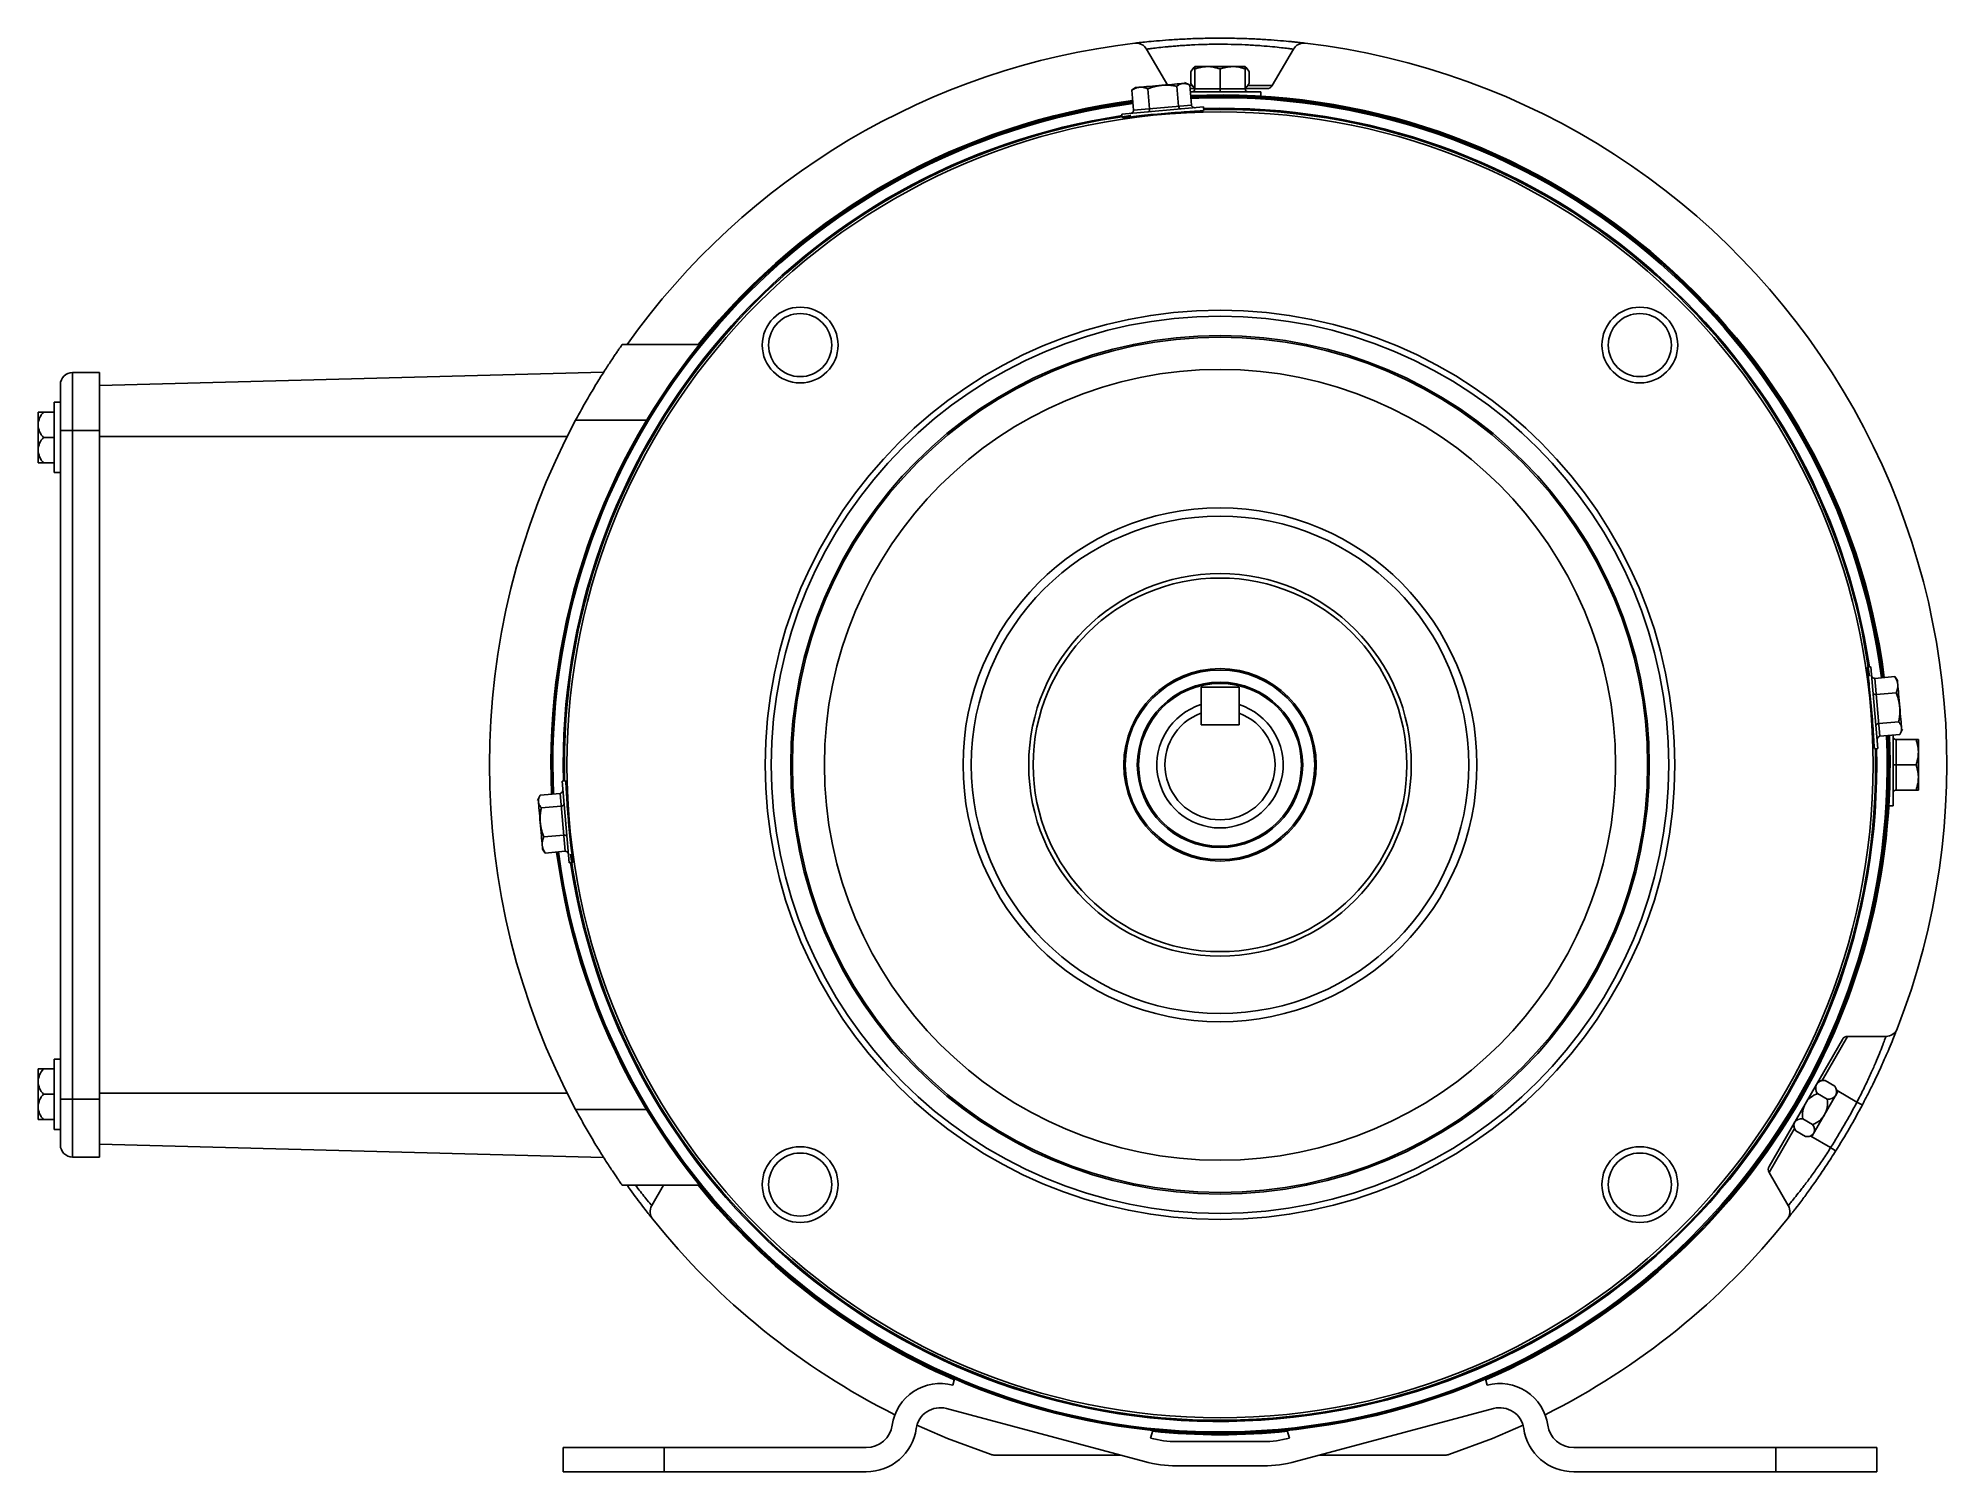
# Paper-space layout '_Right' of a CAD drawing. Header units: inches. Extents: x -5.85 to 3.6, y -3.5 to 3.6.
import ezdxf

# ---------------------------------------------------------------- set-up
doc = ezdxf.new("R2010")
doc.units = ezdxf.units.IN
doc.header["$MEASUREMENT"] = 0

psp = doc.layouts.new('_Right')

# ---------------------------------------------------------------- linework, layer by layer
at = {"color": 7, "linetype": 'Continuous', "lineweight": 25}
for p, q in [((-0.2587, 3.361), (-0.3629, 3.5415)), ((0.3629, 3.5415), (0.2587, 3.361)), ((-0.1443, 3.429), (-0.142, 3.433)), ((-0.1443, 3.429), (-0.1443, 3.373)), ((-0.125, 3.444), (-0.125, 3.3451)), ((0, 3.444), (0, 3.3451)), ((0.125, 3.444), (0.125, 3.3451)), ((0.1443, 3.429), (0.1443, 3.373)), ((-0.4181, 3.3517), (-0.4371, 3.3384)), ((-0.4367, 3.3385), (-0.4322, 3.3405)), ((-0.4367, 3.3385), (-0.428, 3.24)), ((-0.3567, 3.3455), (-0.3481, 3.247)), ((-0.2133, 3.358), (-0.2046, 3.2596)), ((-0.154, 3.3658), (-0.1763, 3.3761)), ((-0.1411, 3.2651), (-0.1497, 3.3636)), ((-0.1482, 3.346), (-0.125, 3.346)), ((-0.1468, 3.3301), (0.2028, 3.3301)), ((-0.1443, 3.373), (-0.142, 3.369)), ((-0.125, 3.3451), (0.125, 3.3451)), ((0.125, 3.346), (0.2327, 3.346)), ((0.2028, 3.3088), (0.2028, 3.3301)), ((-0.4853, 3.22), (-0.0812, 3.2553)), ((-0.4853, 3.22), (-0.4838, 3.2027)), ((-0.428, 3.24), (-0.1411, 3.2651)), ((-0.0797, 3.238), (-0.0812, 3.2553)), ((-2.9576, 2.08), (-2.5749, 2.08)), ((-5.677, 1.941), (-5.677, -1.941)), ((-5.544, 1.941), (-5.677, 1.941)), ((-3.0493, 1.9428), (-5.544, 1.8775)), ((-5.544, -1.941), (-5.544, 1.941)), ((-5.737, -1.881), (-5.737, 1.881)), ((-5.847, 1.495), (-5.847, 1.745)), ((-5.847, 1.745), (-5.768, 1.745)), ((-5.737, 1.794), (-5.768, 1.794)), ((-5.768, 1.794), (-5.768, 1.446)), ((-5.82, 1.62), (-5.768, 1.62)), ((-5.544, 1.655), (-5.737, 1.655)), ((-3.2296, 1.625), (-5.544, 1.625)), ((-5.847, 1.495), (-5.768, 1.495)), ((-5.768, 1.446), (-5.737, 1.446)), ((3.22, 0.4853), (3.2027, 0.4838)), ((3.22, 0.4853), (3.2553, 0.0812)), ((0.094, 0.3851), (-0.094, 0.3851)), ((-0.094, 0.3851), (-0.094, 0.1971)), ((0.094, 0.1971), (0.094, 0.3851)), ((3.3385, 0.4367), (3.24, 0.428)), ((3.24, 0.428), (3.2651, 0.1411)), ((3.3517, 0.4181), (3.3384, 0.4371)), ((3.3385, 0.4367), (3.3405, 0.4322)), ((3.3455, 0.3567), (3.247, 0.3481)), ((-0.094, 0.1971), (0.094, 0.1971)), ((3.358, 0.2133), (3.2596, 0.2046)), ((3.2651, 0.1411), (3.3636, 0.1497)), ((3.3101, 0), (3.3069, 0.1447)), ((3.3301, 0.1468), (3.3301, -0.2028)), ((3.3451, 0.125), (3.3451, -0.125)), ((3.444, 0.125), (3.3451, 0.125)), ((3.3658, 0.154), (3.3761, 0.1763)), ((3.238, 0.0797), (3.2553, 0.0812)), ((-3.2379, -0.0797), (-3.2553, -0.0812)), ((-3.22, -0.4853), (-3.2553, -0.0812)), ((3.444, 0), (3.3451, 0)), ((-3.3658, -0.154), (-3.3761, -0.1763)), ((-3.2651, -0.1411), (-3.3636, -0.1497)), ((-3.24, -0.428), (-3.2651, -0.1411)), ((3.444, -0.125), (3.3451, -0.125)), ((-3.358, -0.2133), (-3.2596, -0.2046)), ((3.3089, -0.2028), (3.3301, -0.2028)), ((-3.3455, -0.3567), (-3.247, -0.3481)), ((-3.3517, -0.4181), (-3.3384, -0.4371)), ((-3.3385, -0.4367), (-3.3405, -0.4322)), ((-3.3385, -0.4367), (-3.24, -0.428)), ((-3.22, -0.4853), (-3.2026, -0.4838)), ((2.7164, -1.9871), (3.0791, -1.3589)), ((3.2946, -1.3439), (3.105, -1.3439)), ((-5.847, -1.755), (-5.847, -1.505)), ((-5.847, -1.505), (-5.768, -1.505)), ((-5.737, -1.456), (-5.768, -1.456)), ((-5.768, -1.456), (-5.768, -1.804)), ((2.9932, -1.5615), (2.9886, -1.5615)), ((3.0418, -1.5896), (2.9932, -1.5615)), ((3.0418, -1.5896), (3.0441, -1.5936)), ((-5.82, -1.63), (-5.768, -1.63)), ((-5.544, -1.655), (-5.737, -1.655)), ((-3.2296, -1.625), (-5.544, -1.625)), ((2.9305, -1.8363), (3.0555, -1.6197)), ((3.0038, -1.6553), (2.9553, -1.6272)), ((-5.847, -1.755), (-5.768, -1.755)), ((2.9317, -1.7802), (2.8832, -1.7522)), ((-5.768, -1.804), (-5.737, -1.804)), ((-3.0493, -1.9428), (-5.544, -1.8775)), ((2.8975, -1.8395), (2.849, -1.8114)), ((-5.544, -1.941), (-5.677, -1.941)), ((2.7164, -2.0171), (2.8111, -2.1812)), ((-2.5749, -2.08), (-2.9576, -2.08)), ((-2.7527, -2.08), (-2.8111, -2.1812)), ((-1.3136, -3.0383), (-1.3221, -3.0697)), ((1.3136, -3.0383), (1.3221, -3.0697)), ((-1.353, -3.1853), (-0.3743, -3.4475)), ((1.353, -3.1853), (0.3743, -3.4475)), ((-0.333, -3.2933), (-0.3434, -3.332)), ((0.333, -3.2933), (0.3434, -3.332)), ((-3.25, -3.379), (-1.75, -3.379)), ((-3.25, -3.4986), (-3.25, -3.379)), ((-2.75, -3.379), (-2.75, -3.4986)), ((0.2139, -3.349), (-0.2139, -3.349)), ((3.25, -3.379), (1.75, -3.379)), ((2.75, -3.4986), (2.75, -3.379)), ((3.25, -3.379), (3.25, -3.4986)), ((-0.4923, -3.4159), (-1.1138, -3.4159)), ((0.2139, -3.4686), (-0.2139, -3.4686)), ((1.1138, -3.4159), (0.4923, -3.4159)), ((-3.25, -3.4986), (-1.75, -3.4986)), ((3.25, -3.4986), (1.75, -3.4986))]:
    psp.add_line(p, q, dxfattribs=at)
at = {"color": 8, "linetype": 'Continuous', "lineweight": 25}
for p, q in [((-0.1495, 3.361), (-0.1367, 3.361)), ((0.1367, 3.361), (0.2587, 3.361)), ((-2.8372, 1.705), (-3.1882, 1.705)), ((-3.3036, -0.1445), (-3.3068, 0)), ((-3.298, -0.144), (-3.3011, 0)), ((-3.2482, -0.0806), (-3.2492, 0)), ((-3.2426, -0.0801), (-3.2436, 0)), ((3.105, -1.3439), (2.9791, -1.5621)), ((2.9627, -1.5604), (2.9679, -1.5634)), ((3.1511, -1.6692), (3.0528, -1.6124)), ((-3.1882, -1.705), (-2.8372, -1.705)), ((2.8327, -1.7856), (2.8379, -1.7886)), ((2.8423, -1.7989), (2.7164, -2.0171)), ((3.0211, -1.8943), (2.9228, -1.8376))]:
    psp.add_line(p, q, dxfattribs=at)
at = {"color": 7, "linetype": 'Continuous', "lineweight": 25, "flags": 128}
for points in [[(-1.4995, -3.2683), (-1.3482, -3.3336), (-1.1327, -3.4128)], [(1.1327, -3.4128), (1.3482, -3.3336), (1.4995, -3.2683)]]:
    psp.add_lwpolyline(points, dxfattribs=at)
at = {"color": 7, "linetype": 'Continuous', "lineweight": 25}
for centre, radius in [((0, 0), 3.2312), ((-2.0771, 2.0771), 0.1875), ((0, 0), 2.25), ((-2.0771, 2.0771), 0.1562), ((0, 0), 2.22), ((2.0771, 2.0771), 0.1875), ((2.0771, 2.0771), 0.1562), ((0, 0), 2.1238), ((0, 0), 2.1158), ((0, 0), 1.9571), ((0, 0), 1.2714), ((0, 0), 1.2307), ((0, 0), 0.9465), ((0, 0), 0.9245), ((0, 0), 0.476), ((0, 0), 0.469), ((0, 0), 0.409), ((0, 0), 0.4024), ((-2.0771, -2.0771), 0.1875), ((-2.0771, -2.0771), 0.1562), ((2.0771, -2.0771), 0.1875), ((2.0771, -2.0771), 0.1562)]:
    psp.add_circle(centre, radius, dxfattribs=at)
for centre, radius, start, end in [((0, 0), 3.5959, 96.73732, 144.65935), ((-0.4148, 3.5115), 0.06, 30, 96.73732), ((0.4148, 3.5115), 0.06, 83.26268, 150), ((0, 0), 3.5959, 338.70886, 83.26268), ((-0.0895, 3.3984), 0.0627, 124.50454, 150.76152), ((0, 3.346), 0.1665, 138.65222, 148.4925), ((0, 3.346), 0.1665, 31.5075, 41.34778), ((0.0916, 3.4032), 0.0586, 26.14901, 55.28444), ((0, 0), 3.315, 7.4901, 92.5099), ((0, 0), 3.3101, 7.49379, 92.50621), ((-0.0896, 3.4036), 0.0627, 209.23088, 235.59081), ((0, 3.456), 0.1665, 211.5075, 221.34778), ((0.0917, 3.3988), 0.0586, 304.66209, 333.85605), ((0, 3.456), 0.1665, 318.65222, 328.4925), ((0.2327, 3.376), 0.03, 270, 330), ((0, 0), 3.3101, 97.49379, 182.50621), ((0, 0), 3.315, 97.4901, 141.13769), ((-5.677, 1.881), 0.06, 90, 180), ((-5.7587, 1.6814), 0.0883, 133.9815, 179.31463), ((0.0051, 0), 3.62, 151.90113, 208.09887), ((-5.7587, 1.6836), 0.0883, 180.68537, 226.0185), ((-5.7587, 1.5564), 0.0883, 133.9815, 179.31463), ((-5.7587, 1.5586), 0.0883, 180.68537, 226.0185), ((0, 0), 0.3124, 107.51289, 72.48711), ((0, 0), 0.2724, 110.18866, 69.81134), ((0, 0), 3.315, 293.36962, 2.5099), ((0, 0), 3.3101, 187.49379, 0), ((3.2946, -1.2839), 0.06, 270, 338.70886), ((3.105, -1.3739), 0.03, 90, 150), ((-5.7587, -1.5686), 0.0883, 133.9815, 179.31463), ((-5.7587, -1.5664), 0.0883, 180.68537, 226.0185), ((2.9943, -1.6002), 0.0475, 156.09095, 214.76731), ((2.9893, -1.6089), 0.0475, 85.23269, 143.90905), ((2.993, -1.728), 0.1665, 91.5075, 101.34778), ((3.0027, -1.6167), 0.0475, 336.09095, 34.76731), ((2.8977, -1.673), 0.1665, 18.65222, 28.4925), ((-5.7587, -1.6936), 0.0883, 133.9815, 179.31463), ((-5.7587, -1.6914), 0.0883, 180.68537, 226.0185), ((2.9911, -1.7312), 0.1099, 150.00169, 191.01656), ((2.9911, -1.7312), 0.1099, 108.98344, 149.99831), ((2.8959, -1.6763), 0.1099, 330.00169, 11.01656), ((3.0078, -1.6079), 0.0475, 265.23269, 323.90905), ((0.026, -0.015), 3.5359, 327.893, 332.107), ((0, 0), 3.5959, 327.893, 332.107), ((3.281, -1.4347), 0.268, 240.99869, 247.42361), ((2.993, -1.728), 0.1665, 198.65222, 208.4925), ((2.8827, -1.7845), 0.0432, 157.96928, 218.56558), ((2.8767, -1.7949), 0.0432, 81.43442, 142.03072), ((2.8959, -1.6763), 0.1099, 288.98344, 329.99831), ((2.8979, -1.8071), 0.0432, 337.96928, 38.56558), ((-5.677, -1.881), 0.06, 180, 270), ((2.9039, -1.7968), 0.0432, 261.43442, 322.03072), ((2.8977, -1.673), 0.1665, 271.5075, 281.34778), ((2.883, -2.1241), 0.268, 52.57639, 59.00131), ((2.7424, -2.0021), 0.03, 150, 210), ((0, 0), 3.315, 218.86231, 246.63038), ((-2.7592, -2.2112), 0.06, 150, 218.70886), ((0, 0), 3.5959, 218.70886, 243.43479), ((0, 0), 3.5959, 296.56521, 321.29114), ((2.7592, -2.2112), 0.06, 321.29114, 30), ((-1.3841, -3.3012), 0.2396, 75, 171.88876), ((1.3841, -3.3012), 0.2396, 8.11124, 105), ((-1.3841, -3.3012), 0.12, 75, 171.88876), ((1.3841, -3.3012), 0.12, 8.11124, 105), ((-1.75, -3.249), 0.13, 270, 351.88876), ((-1.75, -3.249), 0.2496, 270, 351.88876), ((0, 0), 3.315, 264.21267, 275.78733), ((1.75, -3.249), 0.2496, 188.11124, 270), ((1.75, -3.249), 0.13, 188.11124, 270), ((-0.2139, -2.849), 0.5, 255, 270), ((0.2139, -2.849), 0.5, 270, 285), ((-1.1138, -3.3559), 0.06, 251.63953, 270), ((-0.2139, -2.849), 0.6196, 255, 270), ((0.2139, -2.849), 0.6196, 270, 285), ((1.1138, -3.3559), 0.06, 270, 288.36047)]:
    psp.add_arc(centre, radius, start, end, dxfattribs=at)
at = {"color": 8, "linetype": 'Continuous', "lineweight": 25}
for radius, start, end in [(3.3068, 7.49629, 92.50371), (3.3068, 97.49629, 180), (3.3011, 97.50056, 180), (3.2492, 98.57902, 180), (3.2436, 97.82773, 180), (3.3011, 7.50056, 92.49944), (3.2492, 8.57902, 91.42098), (3.2436, 7.76919, 91.41475), (3.3068, 187.49629, 2.50371), (3.3011, 187.50056, 2.49944), (3.2436, 187.82673, 1.41475), (3.2492, 188.57902, 1.42098)]:
    psp.add_arc((0, 0), radius, start, end, dxfattribs=at)
at = {"color": 7, "linetype": 'Continuous', "lineweight": 25}
for points, knots in [([(-0.4219, 3.5711), (-0.4219, 3.5711), (-0.4192, 3.5714), (-0.4112, 3.5723), (-0.408, 3.5727), (-0.4, 3.5736), (-0.3954, 3.5741), (-0.3797, 3.5758), (-0.3669, 3.5772), (-0.3366, 3.5801), (-0.3189, 3.5818), (-0.2802, 3.585), (-0.259, 3.5866), (-0.2245, 3.5889), (-0.2125, 3.5896), (-0.1881, 3.591), (-0.1756, 3.5916), (-0.1374, 3.5934), (-0.1108, 3.5943), (-0.0558, 3.5956), (-0.0282, 3.5959), (0.0135, 3.5959), (0.0274, 3.5958), (0.0552, 3.5955), (0.0692, 3.5953), (0.1101, 3.5943), (0.1366, 3.5934), (0.1751, 3.5917), (0.1878, 3.591), (0.2122, 3.5897), (0.2241, 3.5889), (0.2584, 3.5867), (0.2797, 3.5851), (0.3189, 3.5818), (0.3362, 3.5802), (0.359, 3.5779), (0.366, 3.5772), (0.3789, 3.5759), (0.3849, 3.5753), (0.4005, 3.5735), (0.4084, 3.5726), (0.4191, 3.5714), (0.4219, 3.5711), (0.4219, 3.5711)], [0, 0, 0, 0, 0.0625, 0.0625, 0.09375, 0.09375, 0.125, 0.125, 0.1875, 0.1875, 0.25, 0.25, 0.3125, 0.3125, 0.34375, 0.34375, 0.375, 0.375, 0.4375, 0.4375, 0.5, 0.5, 0.53125, 0.53125, 0.5625, 0.5625, 0.625, 0.625, 0.65625, 0.65625, 0.6875, 0.6875, 0.75, 0.75, 0.8125, 0.8125, 0.84375, 0.84375, 0.875, 0.875, 0.9375, 0.9375, 1, 1, 1, 1]), ([(0.3629, 3.5415), (0.3629, 3.5415), (0.3606, 3.5418), (0.3539, 3.5427), (0.3511, 3.5431), (0.3444, 3.5439), (0.3405, 3.5444), (0.3272, 3.5461), (0.3164, 3.5474), (0.2906, 3.5503), (0.2756, 3.5519), (0.2425, 3.5551), (0.2244, 3.5567), (0.1947, 3.559), (0.1844, 3.5597), (0.1633, 3.561), (0.1525, 3.5617), (0.1195, 3.5634), (0.0965, 3.5643), (0.0486, 3.5656), (0.0246, 3.5659), (-0.0116, 3.5659), (-0.0237, 3.5658), (-0.0479, 3.5655), (-0.06, 3.5653), (-0.0956, 3.5643), (-0.1186, 3.5634), (-0.1519, 3.5617), (-0.1629, 3.5611), (-0.184, 3.5597), (-0.1942, 3.559), (-0.2139, 3.5575), (-0.2234, 3.5567), (-0.2416, 3.5552), (-0.2505, 3.5544), (-0.2755, 3.552), (-0.2903, 3.5504), (-0.3161, 3.5475), (-0.3272, 3.5461), (-0.3449, 3.5439), (-0.3515, 3.543), (-0.3583, 3.5421), (-0.36, 3.5419), (-0.3623, 3.5416), (-0.3629, 3.5415), (-0.3629, 3.5415)], [0, 0, 0, 0, 0.0625, 0.0625, 0.09375, 0.09375, 0.125, 0.125, 0.1875, 0.1875, 0.25, 0.25, 0.3125, 0.3125, 0.34375, 0.34375, 0.375, 0.375, 0.4375, 0.4375, 0.5, 0.5, 0.53125, 0.53125, 0.5625, 0.5625, 0.625, 0.625, 0.65625, 0.65625, 0.6875, 0.6875, 0.71875, 0.71875, 0.75, 0.75, 0.8125, 0.8125, 0.875, 0.875, 0.9375, 0.9375, 0.96875, 0.96875, 1, 1, 1, 1]), ([(-0.0625, 3.4551), (-0.065, 3.4551), (-0.0701, 3.455), (-0.0777, 3.4545), (-0.0855, 3.4536), (-0.0958, 3.4519), (-0.1091, 3.449), (-0.1196, 3.4457), (-0.125, 3.444)], [0, 0, 0, 0, 0.11917, 0.239736, 0.361885, 0.4858, 0.734292, 1, 1, 1, 1]), ([(-0.125, 3.444), (-0.125, 3.4449), (-0.125, 3.4466), (-0.125, 3.4489), (-0.125, 3.4508), (-0.125, 3.4529), (-0.125, 3.4547), (-0.125, 3.455), (-0.125, 3.4551)], [0, 0, 0, 0, 0.135032, 0.265717, 0.392175, 0.514535, 0.760293, 1, 1, 1, 1]), ([(-0.125, 3.4551), (-0.125, 3.4551), (-0.1192, 3.4551), (-0.0973, 3.4551), (-0.0814, 3.4551), (-0.0625, 3.4551)], [0, 0, 0, 0, 0.5, 0.5, 1, 1, 1, 1]), ([(0, 3.444), (-0.0027, 3.4449), (-0.0082, 3.4466), (-0.0162, 3.4489), (-0.0241, 3.4508), (-0.0344, 3.4528), (-0.0471, 3.4547), (-0.0574, 3.455), (-0.0625, 3.4551)], [0, 0, 0, 0, 0.134916, 0.265485, 0.391827, 0.514071, 0.760071, 1, 1, 1, 1]), ([(-0.0625, 3.4551), (-0.0436, 3.4551), (-0.0218, 3.4551), (0.0218, 3.4551), (0.0436, 3.4551), (0.0625, 3.4551)], [0, 0, 0, 0, 0.5, 0.5, 1, 1, 1, 1]), ([(0.0625, 3.4551), (0.06, 3.4551), (0.0549, 3.455), (0.0473, 3.4545), (0.0396, 3.4536), (0.0292, 3.4519), (0.0159, 3.449), (0.0054, 3.4457), (0, 3.444)], [0, 0, 0, 0, 0.1191638, 0.2397227, 0.3618656, 0.4857743, 0.7342655, 1, 1, 1, 1]), ([(0.125, 3.444), (0.1222, 3.4449), (0.1168, 3.4466), (0.1088, 3.4489), (0.1009, 3.4508), (0.0906, 3.4529), (0.0778, 3.4547), (0.0676, 3.455), (0.0625, 3.4551)], [0, 0, 0, 0, 0.135068, 0.265787, 0.392274, 0.514662, 0.760355, 1, 1, 1, 1]), ([(0.0625, 3.4551), (0.0814, 3.4551), (0.0973, 3.4551), (0.1192, 3.4551), (0.125, 3.4551), (0.125, 3.4551)], [0, 0, 0, 0, 0.5, 0.5, 1, 1, 1, 1]), ([(0.125, 3.4551), (0.125, 3.4551), (0.125, 3.455), (0.125, 3.4545), (0.125, 3.4536), (0.125, 3.4519), (0.125, 3.449), (0.125, 3.4457), (0.125, 3.444)], [0, 0, 0, 0, 0.119134, 0.239661, 0.361771, 0.485644, 0.734213, 1, 1, 1, 1]), ([(-0.3977, 3.3531), (-0.3993, 3.3529), (-0.4025, 3.3526), (-0.4074, 3.3516), (-0.4122, 3.3503), (-0.4187, 3.348), (-0.4269, 3.3444), (-0.4333, 3.3405), (-0.4367, 3.3385)], [0, 0, 0, 0, 0.11917, 0.239736, 0.361885, 0.4858, 0.734292, 1, 1, 1, 1]), ([(-0.3977, 3.3531), (-0.4029, 3.3526), (-0.4133, 3.3517), (-0.4193, 3.3512), (-0.4181, 3.3513), (-0.4179, 3.3513)], [0, 0, 0, 0, 0.444117, 0.888235, 1, 1, 1, 1]), ([(-0.3977, 3.3531), (-0.3856, 3.3542), (-0.3687, 3.3556), (-0.3297, 3.359), (-0.3077, 3.361), (-0.286, 3.3629)], [0, 0, 0, 0, 0.5, 0.5, 1, 1, 1, 1]), ([(-0.3567, 3.3455), (-0.3586, 3.3462), (-0.3622, 3.3476), (-0.3675, 3.3494), (-0.3727, 3.3509), (-0.3795, 3.3524), (-0.3878, 3.3535), (-0.3944, 3.3532), (-0.3977, 3.3531)], [0, 0, 0, 0, 0.1349157, 0.2654853, 0.3918269, 0.5140709, 0.7600707, 1, 1, 1, 1]), ([(-0.286, 3.3629), (-0.2889, 3.3626), (-0.2947, 3.362), (-0.3034, 3.3607), (-0.3122, 3.359), (-0.3239, 3.3563), (-0.3389, 3.3521), (-0.3507, 3.3477), (-0.3567, 3.3455)], [0, 0, 0, 0, 0.119164, 0.239723, 0.361866, 0.485774, 0.734265, 1, 1, 1, 1]), ([(-0.286, 3.3629), (-0.2643, 3.3648), (-0.243, 3.3666), (-0.2069, 3.3698), (-0.1921, 3.3711), (-0.1825, 3.3719)], [0, 0, 0, 0, 0.5, 0.5, 1, 1, 1, 1]), ([(-0.2133, 3.358), (-0.2165, 3.3586), (-0.2229, 3.3598), (-0.2323, 3.3613), (-0.2415, 3.3624), (-0.2535, 3.3634), (-0.2683, 3.364), (-0.2801, 3.3632), (-0.286, 3.3629)], [0, 0, 0, 0, 0.135068, 0.265787, 0.392274, 0.514662, 0.760355, 1, 1, 1, 1]), ([(-0.1825, 3.3719), (-0.1837, 3.3718), (-0.1863, 3.3715), (-0.1901, 3.3706), (-0.194, 3.3694), (-0.1991, 3.3672), (-0.2056, 3.3637), (-0.2107, 3.36), (-0.2133, 3.358)], [0, 0, 0, 0, 0.119134, 0.239661, 0.361771, 0.485644, 0.734213, 1, 1, 1, 1]), ([(-0.1497, 3.3636), (-0.1512, 3.3644), (-0.1541, 3.3659), (-0.1584, 3.3677), (-0.1625, 3.3693), (-0.168, 3.3709), (-0.1746, 3.3722), (-0.1799, 3.372), (-0.1825, 3.3719)], [0, 0, 0, 0, 0.135032, 0.265717, 0.392175, 0.514535, 0.760293, 1, 1, 1, 1]), ([(-0.125, 3.3451), (-0.125, 3.3444), (-0.1251, 3.343), (-0.1256, 3.3408), (-0.1264, 3.3387), (-0.1275, 3.3367), (-0.1291, 3.3348), (-0.1312, 3.3329), (-0.1337, 3.3314), (-0.1367, 3.3304), (-0.1388, 3.3302), (-0.14, 3.3301)], [0, 0, 0, 0, 0.084477, 0.171274, 0.260945, 0.353994, 0.45087, 0.574655, 0.714328, 0.833072, 1, 1, 1, 1]), ([(0, 3.3451), (0, 3.3444), (0, 3.343), (0, 3.3408), (0, 3.3387), (0, 3.3367), (0, 3.3348), (0, 3.3329), (0, 3.3314), (0, 3.3304), (0, 3.3302), (0, 3.3301)], [0, 0, 0, 0, 0.084477, 0.171274, 0.260945, 0.353994, 0.45087, 0.574655, 0.714328, 0.833072, 1, 1, 1, 1]), ([(0.125, 3.3451), (0.125, 3.3444), (0.1251, 3.343), (0.1256, 3.3408), (0.1264, 3.3387), (0.1275, 3.3367), (0.1291, 3.3348), (0.1312, 3.3329), (0.1337, 3.3314), (0.1367, 3.3304), (0.1388, 3.3302), (0.14, 3.3301)], [0, 0, 0, 0, 0.0844767, 0.1712737, 0.260945, 0.3539937, 0.4508699, 0.574655, 0.7143281, 0.8330716, 1, 1, 1, 1]), ([(-0.0815, 3.2378), (-0.0822, 3.2375), (-0.0837, 3.2367), (-0.113, 3.2349), (-0.1609, 3.2321), (-0.2232, 3.2279), (-0.2918, 3.2223), (-0.3592, 3.2157), (-0.4181, 3.2091), (-0.4605, 3.2042), (-0.4829, 3.2018), (-0.4814, 3.2026), (-0.481, 3.2029)], [0, 0, 0, 0, 0.086065, 0.19324, 0.300492, 0.407882, 0.515253, 0.622528, 0.72982, 0.83721, 0.944578, 1, 1, 1, 1]), ([(-0.428, 3.24), (-0.428, 3.2393), (-0.428, 3.2379), (-0.4283, 3.2357), (-0.4291, 3.2335), (-0.4302, 3.2314), (-0.4318, 3.2293), (-0.434, 3.2272), (-0.4368, 3.2255), (-0.4402, 3.2241), (-0.4426, 3.2238), (-0.444, 3.2236)], [0, 0, 0, 0, 0.084477, 0.171274, 0.260945, 0.353994, 0.45087, 0.574655, 0.714328, 0.833072, 1, 1, 1, 1]), ([(-0.3481, 3.247), (-0.3481, 3.2463), (-0.348, 3.2449), (-0.348, 3.2427), (-0.3483, 3.2406), (-0.3487, 3.2385), (-0.3493, 3.2365), (-0.3502, 3.2345), (-0.3513, 3.233), (-0.3528, 3.2318), (-0.3538, 3.2315), (-0.3544, 3.2314)], [0, 0, 0, 0, 0.0844767, 0.1712737, 0.260945, 0.3539937, 0.4508699, 0.574655, 0.7143281, 0.8330716, 1, 1, 1, 1]), ([(-0.2046, 3.2596), (-0.2046, 3.2589), (-0.2044, 3.2574), (-0.2039, 3.2553), (-0.2032, 3.2533), (-0.2023, 3.2513), (-0.2012, 3.2495), (-0.1996, 3.2477), (-0.1979, 3.2464), (-0.1959, 3.2455), (-0.1945, 3.2455), (-0.1938, 3.2455)], [0, 0, 0, 0, 0.084477, 0.171274, 0.260945, 0.353994, 0.45087, 0.574655, 0.714328, 0.833072, 1, 1, 1, 1]), ([(-0.1226, 3.2517), (-0.1235, 3.2516), (-0.1253, 3.2516), (-0.1277, 3.2519), (-0.1303, 3.2525), (-0.1329, 3.2535), (-0.136, 3.2555), (-0.1385, 3.2581), (-0.1405, 3.2615), (-0.1409, 3.2639), (-0.1411, 3.2651)], [0, 0, 0, 0, 0.11681, 0.212178, 0.286099, 0.425812, 0.549727, 0.708818, 0.858132, 1, 1, 1, 1]), ([(-2.9576, 2.08), (-2.9576, 2.08), (-2.9596, 2.0771), (-2.9654, 2.0688), (-2.9679, 2.0653), (-2.9735, 2.0572), (-2.9768, 2.0525), (-2.9839, 2.042), (-2.9879, 2.0362), (-2.9964, 2.0236), (-3.0011, 2.0167), (-3.0156, 1.9949), (-3.0262, 1.9788), (-3.0433, 1.9523), (-3.0492, 1.943), (-3.0612, 1.9241), (-3.0673, 1.9144), (-3.0858, 1.8845), (-3.0984, 1.8636), (-3.1243, 1.8198), (-3.1372, 1.7975), (-3.1628, 1.7519), (-3.1755, 1.7287), (-3.1882, 1.705)], [0, 0, 0, 0, 0.125, 0.125, 0.1875, 0.1875, 0.25, 0.25, 0.3125, 0.3125, 0.375, 0.375, 0.5, 0.5, 0.5625, 0.5625, 0.625, 0.625, 0.75, 0.75, 0.875, 0.875, 1, 1, 1, 1]), ([(3.2378, 0.0815), (3.2375, 0.0822), (3.2367, 0.0837), (3.2349, 0.113), (3.2321, 0.1609), (3.2279, 0.2232), (3.2223, 0.2918), (3.2157, 0.3592), (3.2091, 0.4181), (3.2042, 0.4605), (3.2018, 0.4829), (3.2026, 0.4814), (3.2029, 0.481)], [0, 0, 0, 0, 0.086065, 0.19324, 0.300492, 0.407882, 0.515253, 0.622528, 0.72982, 0.83721, 0.944578, 1, 1, 1, 1]), ([(3.24, 0.428), (3.2393, 0.428), (3.2379, 0.428), (3.2357, 0.4283), (3.2335, 0.4291), (3.2314, 0.4302), (3.2293, 0.4318), (3.2272, 0.434), (3.2255, 0.4368), (3.2241, 0.4402), (3.2238, 0.4426), (3.2236, 0.444)], [0, 0, 0, 0, 0.084477, 0.171274, 0.260945, 0.353994, 0.45087, 0.574655, 0.714328, 0.833072, 1, 1, 1, 1]), ([(3.3531, 0.3977), (3.3529, 0.3993), (3.3526, 0.4025), (3.3516, 0.4074), (3.3503, 0.4122), (3.348, 0.4187), (3.3444, 0.4269), (3.3405, 0.4333), (3.3385, 0.4367)], [0, 0, 0, 0, 0.11917, 0.239736, 0.361885, 0.4858, 0.734292, 1, 1, 1, 1]), ([(3.3455, 0.3567), (3.3462, 0.3586), (3.3476, 0.3622), (3.3494, 0.3675), (3.3509, 0.3727), (3.3524, 0.3795), (3.3535, 0.3878), (3.3532, 0.3944), (3.3531, 0.3977)], [0, 0, 0, 0, 0.134916, 0.265485, 0.391827, 0.514071, 0.760071, 1, 1, 1, 1]), ([(3.3531, 0.3977), (3.3526, 0.4029), (3.3517, 0.4133), (3.3512, 0.4193), (3.3513, 0.4181), (3.3513, 0.4179)], [0, 0, 0, 0, 0.4441175, 0.8882349, 1, 1, 1, 1]), ([(3.3531, 0.3977), (3.3542, 0.3856), (3.3556, 0.3687), (3.359, 0.3297), (3.361, 0.3077), (3.3629, 0.286)], [0, 0, 0, 0, 0.5, 0.5, 1, 1, 1, 1]), ([(3.247, 0.3481), (3.2463, 0.3481), (3.2449, 0.348), (3.2427, 0.348), (3.2406, 0.3483), (3.2385, 0.3487), (3.2365, 0.3493), (3.2345, 0.3502), (3.233, 0.3513), (3.2318, 0.3528), (3.2315, 0.3538), (3.2314, 0.3544)], [0, 0, 0, 0, 0.084477, 0.171274, 0.260945, 0.353994, 0.45087, 0.574655, 0.714328, 0.833072, 1, 1, 1, 1]), ([(3.3629, 0.286), (3.3626, 0.2889), (3.362, 0.2947), (3.3607, 0.3034), (3.359, 0.3122), (3.3563, 0.3239), (3.3521, 0.3389), (3.3477, 0.3507), (3.3455, 0.3567)], [0, 0, 0, 0, 0.119164, 0.239723, 0.361866, 0.485774, 0.734265, 1, 1, 1, 1]), ([(3.358, 0.2133), (3.3586, 0.2165), (3.3598, 0.2229), (3.3613, 0.2323), (3.3624, 0.2415), (3.3634, 0.2535), (3.364, 0.2683), (3.3632, 0.2801), (3.3629, 0.286)], [0, 0, 0, 0, 0.1350681, 0.2657866, 0.3922742, 0.5146617, 0.7603551, 1, 1, 1, 1]), ([(3.3629, 0.286), (3.3648, 0.2643), (3.3666, 0.243), (3.3698, 0.2069), (3.3711, 0.1921), (3.3719, 0.1825)], [0, 0, 0, 0, 0.5, 0.5, 1, 1, 1, 1]), ([(3.2596, 0.2046), (3.2589, 0.2046), (3.2574, 0.2044), (3.2553, 0.2039), (3.2533, 0.2032), (3.2513, 0.2023), (3.2495, 0.2012), (3.2477, 0.1996), (3.2464, 0.1979), (3.2455, 0.1959), (3.2455, 0.1945), (3.2455, 0.1938)], [0, 0, 0, 0, 0.084477, 0.171274, 0.260945, 0.353994, 0.45087, 0.574655, 0.714328, 0.833072, 1, 1, 1, 1]), ([(3.3719, 0.1825), (3.3718, 0.1837), (3.3715, 0.1863), (3.3706, 0.1901), (3.3694, 0.194), (3.3672, 0.1991), (3.3637, 0.2056), (3.36, 0.2107), (3.358, 0.2133)], [0, 0, 0, 0, 0.119134, 0.239661, 0.361771, 0.485644, 0.734213, 1, 1, 1, 1]), ([(3.2517, 0.1226), (3.2516, 0.1235), (3.2516, 0.1253), (3.2519, 0.1277), (3.2525, 0.1303), (3.2535, 0.1329), (3.2555, 0.136), (3.2581, 0.1385), (3.2615, 0.1405), (3.2639, 0.1409), (3.2651, 0.1411)], [0, 0, 0, 0, 0.11681, 0.212178, 0.286099, 0.425812, 0.549727, 0.708818, 0.858132, 1, 1, 1, 1]), ([(3.3451, 0.125), (3.3444, 0.125), (3.343, 0.1251), (3.3408, 0.1256), (3.3387, 0.1264), (3.3367, 0.1275), (3.3348, 0.1291), (3.3329, 0.1312), (3.3314, 0.1337), (3.3304, 0.1367), (3.3302, 0.1388), (3.3301, 0.14)], [0, 0, 0, 0, 0.084477, 0.171274, 0.260945, 0.353994, 0.45087, 0.574655, 0.714328, 0.833072, 1, 1, 1, 1]), ([(3.3636, 0.1497), (3.3644, 0.1512), (3.3659, 0.1541), (3.3677, 0.1584), (3.3693, 0.1625), (3.3709, 0.168), (3.3722, 0.1746), (3.372, 0.1799), (3.3719, 0.1825)], [0, 0, 0, 0, 0.1350316, 0.2657169, 0.3921746, 0.5145353, 0.7602934, 1, 1, 1, 1]), ([(3.4551, 0.0625), (3.4551, 0.065), (3.455, 0.0701), (3.4545, 0.0777), (3.4536, 0.0855), (3.4519, 0.0958), (3.449, 0.1091), (3.4457, 0.1196), (3.444, 0.125)], [0, 0, 0, 0, 0.11917, 0.239736, 0.361885, 0.4858, 0.734292, 1, 1, 1, 1]), ([(3.444, 0.125), (3.4449, 0.125), (3.4466, 0.125), (3.4489, 0.125), (3.4508, 0.125), (3.4529, 0.125), (3.4547, 0.125), (3.455, 0.125), (3.4551, 0.125)], [0, 0, 0, 0, 0.135032, 0.265717, 0.392175, 0.514535, 0.760293, 1, 1, 1, 1]), ([(3.4551, 0.125), (3.4551, 0.125), (3.4551, 0.1192), (3.4551, 0.0973), (3.4551, 0.0814), (3.4551, 0.0625)], [0, 0, 0, 0, 0.5, 0.5, 1, 1, 1, 1]), ([(3.3451, 0), (3.3444, 0), (3.343, 0), (3.3408, 0), (3.3387, 0), (3.3367, 0), (3.3348, 0), (3.3329, 0), (3.3314, 0), (3.3304, 0), (3.3302, 0), (3.3301, 0)], [0, 0, 0, 0, 0.084477, 0.171274, 0.260945, 0.353994, 0.45087, 0.574655, 0.714328, 0.833072, 1, 1, 1, 1]), ([(3.444, 0), (3.4449, 0.0027), (3.4466, 0.0082), (3.4489, 0.0162), (3.4508, 0.0241), (3.4528, 0.0344), (3.4547, 0.0471), (3.455, 0.0574), (3.4551, 0.0625)], [0, 0, 0, 0, 0.134916, 0.265485, 0.391827, 0.514071, 0.760071, 1, 1, 1, 1]), ([(3.4551, 0.0625), (3.4551, 0.0436), (3.4551, 0.0218), (3.4551, -0.0218), (3.4551, -0.0436), (3.4551, -0.0625)], [0, 0, 0, 0, 0.5, 0.5, 1, 1, 1, 1]), ([(-3.2378, -0.0798), (-3.2374, -0.0819), (-3.2365, -0.0861), (-3.2344, -0.1204), (-3.2314, -0.1715), (-3.227, -0.2354), (-3.2211, -0.3044), (-3.2145, -0.3707), (-3.208, -0.4274), (-3.2036, -0.4661), (-3.2017, -0.4847), (-3.2026, -0.4819), (-3.2029, -0.4813)], [0, 0, 0, 0, 0.105559, 0.21275, 0.320049, 0.427467, 0.534838, 0.642121, 0.749449, 0.856868, 0.964229, 1, 1, 1, 1]), ([(3.4551, -0.0625), (3.4551, -0.06), (3.455, -0.0549), (3.4545, -0.0473), (3.4536, -0.0396), (3.4519, -0.0292), (3.449, -0.0159), (3.4457, -0.0054), (3.444, 0)], [0, 0, 0, 0, 0.119164, 0.239723, 0.361866, 0.485774, 0.734265, 1, 1, 1, 1]), ([(3.444, -0.125), (3.4449, -0.1222), (3.4466, -0.1168), (3.4489, -0.1088), (3.4508, -0.1009), (3.4529, -0.0906), (3.4547, -0.0778), (3.455, -0.0676), (3.4551, -0.0625)], [0, 0, 0, 0, 0.135068, 0.265787, 0.392274, 0.514662, 0.760355, 1, 1, 1, 1]), ([(3.4551, -0.0625), (3.4551, -0.0814), (3.4551, -0.0973), (3.4551, -0.1192), (3.4551, -0.125), (3.4551, -0.125)], [0, 0, 0, 0, 0.5, 0.5, 1, 1, 1, 1]), ([(-3.3636, -0.1497), (-3.3644, -0.1512), (-3.3659, -0.1541), (-3.3677, -0.1584), (-3.3693, -0.1625), (-3.3709, -0.168), (-3.3722, -0.1746), (-3.372, -0.1799), (-3.3719, -0.1825)], [0, 0, 0, 0, 0.135032, 0.265717, 0.392175, 0.514535, 0.760293, 1, 1, 1, 1]), ([(-3.3719, -0.1825), (-3.3718, -0.1837), (-3.3715, -0.1863), (-3.3706, -0.1901), (-3.3694, -0.194), (-3.3672, -0.1991), (-3.3637, -0.2056), (-3.36, -0.2107), (-3.358, -0.2133)], [0, 0, 0, 0, 0.119134, 0.2396613, 0.3617706, 0.4856436, 0.7342133, 1, 1, 1, 1]), ([(-3.3629, -0.286), (-3.3648, -0.2643), (-3.3666, -0.243), (-3.3698, -0.2069), (-3.3711, -0.1921), (-3.3719, -0.1825)], [0, 0, 0, 0, 0.5, 0.5, 1, 1, 1, 1]), ([(-3.2517, -0.1226), (-3.2516, -0.1235), (-3.2516, -0.1253), (-3.2519, -0.1277), (-3.2525, -0.1303), (-3.2535, -0.1329), (-3.2555, -0.136), (-3.2581, -0.1385), (-3.2615, -0.1405), (-3.2639, -0.1409), (-3.2651, -0.1411)], [0, 0, 0, 0, 0.11681, 0.212178, 0.286099, 0.425812, 0.549727, 0.708818, 0.858132, 1, 1, 1, 1]), ([(3.3451, -0.125), (3.3444, -0.125), (3.343, -0.1251), (3.3408, -0.1256), (3.3387, -0.1264), (3.3367, -0.1275), (3.3348, -0.1291), (3.3329, -0.1312), (3.3314, -0.1337), (3.3304, -0.1367), (3.3302, -0.1388), (3.3301, -0.14)], [0, 0, 0, 0, 0.084477, 0.171274, 0.260945, 0.353994, 0.45087, 0.574655, 0.714328, 0.833072, 1, 1, 1, 1]), ([(3.4551, -0.125), (3.4551, -0.125), (3.455, -0.125), (3.4545, -0.125), (3.4536, -0.125), (3.4519, -0.125), (3.449, -0.125), (3.4457, -0.125), (3.444, -0.125)], [0, 0, 0, 0, 0.119134, 0.2396613, 0.3617706, 0.4856436, 0.7342133, 1, 1, 1, 1]), ([(-3.358, -0.2133), (-3.3586, -0.2165), (-3.3598, -0.2229), (-3.3613, -0.2323), (-3.3624, -0.2415), (-3.3634, -0.2535), (-3.364, -0.2683), (-3.3632, -0.2801), (-3.3629, -0.286)], [0, 0, 0, 0, 0.135068, 0.265787, 0.392274, 0.514662, 0.760355, 1, 1, 1, 1]), ([(-3.2596, -0.2046), (-3.2589, -0.2046), (-3.2574, -0.2044), (-3.2553, -0.2039), (-3.2533, -0.2032), (-3.2513, -0.2023), (-3.2495, -0.2012), (-3.2477, -0.1996), (-3.2464, -0.1979), (-3.2455, -0.1959), (-3.2455, -0.1945), (-3.2455, -0.1938)], [0, 0, 0, 0, 0.084477, 0.171274, 0.260945, 0.353994, 0.45087, 0.574655, 0.714328, 0.833072, 1, 1, 1, 1]), ([(-3.3629, -0.286), (-3.3626, -0.2889), (-3.362, -0.2947), (-3.3607, -0.3034), (-3.359, -0.3122), (-3.3563, -0.3239), (-3.3521, -0.3389), (-3.3477, -0.3507), (-3.3455, -0.3567)], [0, 0, 0, 0, 0.119164, 0.239723, 0.361866, 0.485774, 0.734265, 1, 1, 1, 1]), ([(-3.3531, -0.3977), (-3.3542, -0.3856), (-3.3556, -0.3687), (-3.359, -0.3297), (-3.361, -0.3077), (-3.3629, -0.286)], [0, 0, 0, 0, 0.5, 0.5, 1, 1, 1, 1]), ([(-3.3455, -0.3567), (-3.3462, -0.3586), (-3.3476, -0.3622), (-3.3494, -0.3675), (-3.3509, -0.3727), (-3.3524, -0.3795), (-3.3535, -0.3878), (-3.3532, -0.3944), (-3.3531, -0.3977)], [0, 0, 0, 0, 0.134916, 0.265485, 0.391827, 0.514071, 0.760071, 1, 1, 1, 1]), ([(-3.247, -0.3481), (-3.2463, -0.3481), (-3.2449, -0.348), (-3.2427, -0.348), (-3.2406, -0.3483), (-3.2385, -0.3487), (-3.2365, -0.3493), (-3.2345, -0.3502), (-3.233, -0.3513), (-3.2318, -0.3528), (-3.2315, -0.3538), (-3.2314, -0.3544)], [0, 0, 0, 0, 0.084477, 0.171274, 0.260945, 0.353994, 0.45087, 0.574655, 0.714328, 0.833072, 1, 1, 1, 1]), ([(-3.3531, -0.3977), (-3.3529, -0.3993), (-3.3526, -0.4025), (-3.3516, -0.4074), (-3.3503, -0.4122), (-3.348, -0.4187), (-3.3444, -0.4269), (-3.3405, -0.4333), (-3.3385, -0.4367)], [0, 0, 0, 0, 0.1191705, 0.2397359, 0.3618852, 0.4858002, 0.7342924, 1, 1, 1, 1]), ([(-3.3531, -0.3977), (-3.3526, -0.4029), (-3.3517, -0.4133), (-3.3512, -0.4193), (-3.3513, -0.4181), (-3.3513, -0.4179)], [0, 0, 0, 0, 0.4441175, 0.8882349, 1, 1, 1, 1]), ([(-3.24, -0.428), (-3.2393, -0.428), (-3.2379, -0.428), (-3.2357, -0.4283), (-3.2335, -0.4291), (-3.2314, -0.4302), (-3.2293, -0.4318), (-3.2272, -0.434), (-3.2255, -0.4368), (-3.2241, -0.4402), (-3.2238, -0.4426), (-3.2236, -0.444)], [0, 0, 0, 0, 0.084477, 0.171274, 0.260945, 0.353994, 0.45087, 0.574655, 0.714328, 0.833072, 1, 1, 1, 1]), ([(3.3505, -1.3057), (3.3505, -1.3057), (3.3495, -1.3082), (3.3467, -1.3154), (3.3455, -1.3185), (3.3426, -1.3257), (3.3409, -1.33), (3.3352, -1.3443), (3.3305, -1.356), (3.3191, -1.3835), (3.3124, -1.3995), (3.2974, -1.4345), (3.2891, -1.4535), (3.2753, -1.4843), (3.2704, -1.495), (3.2604, -1.5167), (3.2552, -1.5278), (3.2392, -1.5617), (3.2278, -1.585), (3.2036, -1.6334), (3.1911, -1.6578), (3.1781, -1.6822)], [0, 0, 0, 0, 0.125, 0.125, 0.1875, 0.1875, 0.25, 0.25, 0.375, 0.375, 0.5, 0.5, 0.625, 0.625, 0.6875, 0.6875, 0.75, 0.75, 0.875, 0.875, 1, 1, 1, 1]), ([(3.1511, -1.6692), (3.1622, -1.6478), (3.1729, -1.6268), (3.1881, -1.5958), (3.193, -1.5855), (3.2027, -1.5651), (3.2075, -1.5549), (3.2211, -1.5253), (3.2294, -1.5066), (3.2447, -1.4711), (3.2517, -1.4544), (3.264, -1.4243), (3.2693, -1.4108), (3.2762, -1.393), (3.2784, -1.3874), (3.2822, -1.3774), (3.2839, -1.3728), (3.2884, -1.3607), (3.2907, -1.3544), (3.2938, -1.346), (3.2946, -1.3439), (3.2946, -1.3439)], [0, 0, 0, 0, 0.125, 0.125, 0.1875, 0.1875, 0.25, 0.25, 0.375, 0.375, 0.5, 0.5, 0.625, 0.625, 0.6875, 0.6875, 0.75, 0.75, 0.875, 0.875, 1, 1, 1, 1]), ([(-3.1882, -1.705), (-3.1755, -1.7287), (-3.1628, -1.7519), (-3.1372, -1.7974), (-3.1244, -1.8196), (-3.1052, -1.8521), (-3.0987, -1.8629), (-3.086, -1.884), (-3.0797, -1.8943), (-3.0612, -1.9242), (-3.0493, -1.943), (-3.0266, -1.9782), (-3.0157, -1.9947), (-2.9964, -2.0238), (-2.9878, -2.0364), (-2.9768, -2.0524), (-2.9736, -2.0571), (-2.9679, -2.0652), (-2.9655, -2.0687), (-2.9617, -2.0742), (-2.9602, -2.0764), (-2.9581, -2.0793), (-2.9576, -2.08), (-2.9576, -2.08)], [0, 0, 0, 0, 0.125, 0.125, 0.25, 0.25, 0.3125, 0.3125, 0.375, 0.375, 0.5, 0.5, 0.625, 0.625, 0.75, 0.75, 0.8125, 0.8125, 0.875, 0.875, 0.9375, 0.9375, 1, 1, 1, 1]), ([(3.0459, -1.9112), (3.0312, -1.9347), (3.0165, -1.9575), (2.9945, -1.9909), (2.9871, -2.0019), (2.9725, -2.0236), (2.9652, -2.0343), (2.9437, -2.0653), (2.93, -2.0847), (2.9103, -2.1121), (2.9038, -2.1209), (2.8914, -2.1379), (2.8854, -2.1459), (2.8684, -2.1687), (2.8581, -2.1823), (2.8443, -2.2001), (2.84, -2.2056), (2.8322, -2.2156), (2.8252, -2.2247), (2.8195, -2.2317), (2.8147, -2.2379), (2.8126, -2.2405), (2.8077, -2.2467), (2.806, -2.2487), (2.806, -2.2487)], [0, 0, 0, 0, 0.125, 0.125, 0.1875, 0.1875, 0.25, 0.25, 0.375, 0.375, 0.4375, 0.4375, 0.5, 0.5, 0.625, 0.625, 0.6875, 0.6875, 0.75, 0.8125, 0.8125, 0.875, 0.875, 1, 1, 1, 1]), ([(2.8111, -2.1812), (2.8111, -2.1812), (2.8126, -2.1795), (2.8168, -2.1744), (2.8186, -2.1723), (2.8228, -2.1673), (2.8253, -2.1643), (2.8336, -2.1542), (2.8404, -2.1459), (2.8562, -2.1262), (2.8654, -2.1146), (2.8853, -2.089), (2.896, -2.0749), (2.9133, -2.0517), (2.9193, -2.0435), (2.9314, -2.0268), (2.9376, -2.0183), (2.9563, -1.9919), (2.9691, -1.9734), (2.9952, -1.9346), (3.0082, -1.9147), (3.0211, -1.8943)], [0, 0, 0, 0, 0.125, 0.125, 0.1875, 0.1875, 0.25, 0.25, 0.375, 0.375, 0.5, 0.5, 0.625, 0.625, 0.6875, 0.6875, 0.75, 0.75, 0.875, 0.875, 1, 1, 1, 1]), ([(-2.806, -2.2487), (-2.8089, -2.2452), (-2.8148, -2.238), (-2.8613, -2.178), (-2.9043, -2.1221), (-2.9313, -2.0826), (-2.9331, -2.08)], [0, 0, 0, 0, 0.325717, 0.651415, 0.977373, 1, 1, 1, 1])]:
    psp.add_open_spline(points, degree=3, knots=knots, dxfattribs=at)
at = {"color": 8, "linetype": 'Continuous', "lineweight": 25}
psp.add_open_spline([(-2.8921, -2.08), (-2.8752, -2.1018), (-2.8404, -2.1465), (-2.8149, -2.1767), (-2.8122, -2.18), (-2.8111, -2.1812)], degree=3, knots=[0, 0, 0, 0, 0.368728, 0.758383, 1, 1, 1, 1], dxfattribs=at)

doc.saveas('drawing.dxf')
